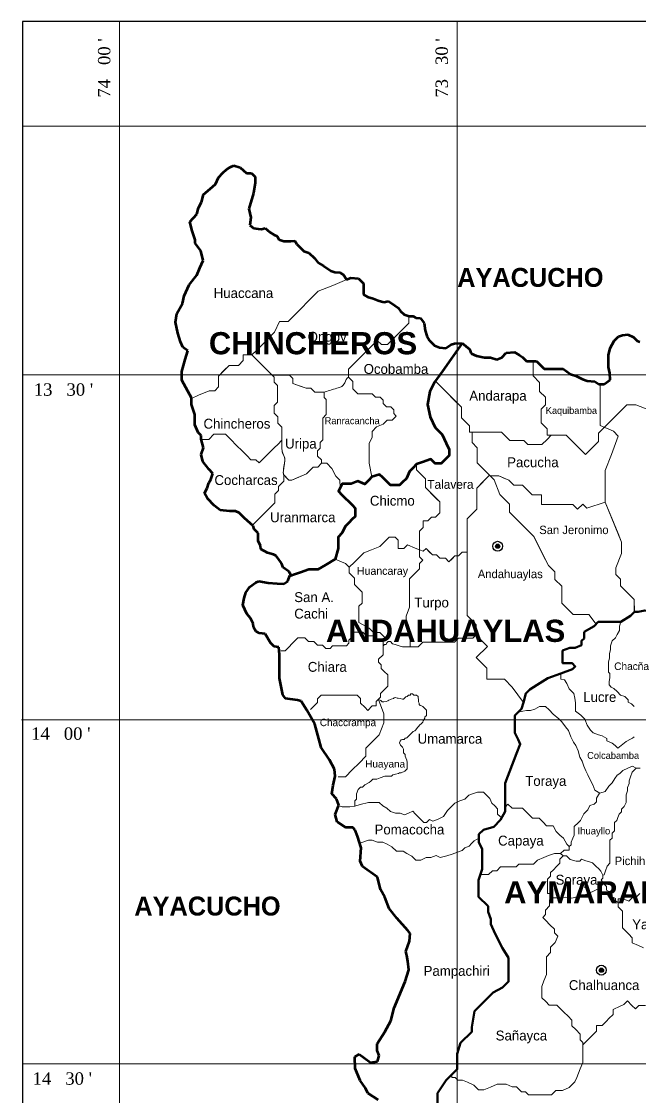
# Model space of a CAD drawing. Header units: metres. Extents: x 758904 to 760277, y 8387332 to 8388258.
# Drawn here: x 760189.42 to 760197.7, y 8387929.39 to 8387943.81 of the extents above; entities that cross this region are included whole.
import ezdxf

# ---------------------------------------------------------------- set-up
doc = ezdxf.new("R2010")
doc.units = ezdxf.units.M
for name, color, linetype, lineweight in [('02', 2, 'Continuous', 20), ('8', 5, 'Continuous', 60), ('A-LOTES06', 10, 'Continuous', 60), ('Cap Prov', 94, 'Continuous', 25), ('Distrito', 212, 'Continuous', 25), ('Ejes de Coordenadas', 38, 'Continuous', 5), ('HIDROLOGIA', 151, 'Continuous', 18), ('Red vías Vecinales', 106, 'Continuous', 40)]:
    doc.layers.add(name, color=color, linetype=linetype, lineweight=lineweight)
doc.layers.add('05', color=5, linetype='Continuous')
doc.styles.add('ARIAL', font='arial.ttf')
doc.styles.add('century', font='GOTHIC.TTF')
pattern_1 = [(0, (760192.7732, 8387939.0688), (0, 0.8295), [0.60325, -0.22622]), (90, (760192.7732, 8387939.0688), (-0.8295, 5e-17), [0.60325, -0.22622])]

msp = doc.modelspace()

# ---------------------------------------------------------------- hatches: boundary and pattern name
for points in [[(760195.83, 8387936.771, 1), (760195.774, 8387936.771, 1)], [(760197.222, 8387931.085, 1), (760197.165, 8387931.085, 1)]]:
    msp.add_hatch(color=256).paths.add_polyline_path(points)
at = {"layer": 'A-LOTES06', "linetype": 'Continuous', "lineweight": 20}
h = msp.add_hatch(dxfattribs=at)
h.set_pattern_fill('ANGLE', color=256, scale=0.11875)
h.set_pattern_definition(pattern_1)
edge = h.paths.add_edge_path()
edge.add_spline(control_points=[(760193.474, 8387938.836), (760193.506, 8387938.845), (760193.68, 8387938.905), (760193.738, 8387938.909), (760193.774, 8387939.026), (760193.8, 8387939.037)], knot_values=[0.07679, 0.07679, 0.07679, 0.07679, 0.23908, 0.412093, 0.495182, 0.495182, 0.495182, 0.495182], degree=3, periodic=0)
edge.add_line((760193.8, 8387939.037), (760193.8, 8387939.069))
edge.add_line((760193.8, 8387939.069), (760192.773, 8387939.069))
edge.add_line((760192.773, 8387939.069), (760192.778, 8387939.064))
edge.add_line((760192.778, 8387939.064), (760193.009, 8387939.064))
edge.add_line((760193.009, 8387939.064), (760193.055, 8387939.019))
edge.add_line((760193.055, 8387939.019), (760193.055, 8387938.951))
edge.add_line((760193.055, 8387938.951), (760193.233, 8387938.889))
edge.add_line((760193.233, 8387938.889), (760193.298, 8387938.889))
edge.add_line((760193.298, 8387938.889), (760193.35, 8387938.836))
edge.add_line((760193.35, 8387938.836), (760193.474, 8387938.836))
h = msp.add_hatch(dxfattribs=at)
h.set_pattern_fill('ANGLE', color=256, scale=0.11875)
h.set_pattern_definition(pattern_1)
edge = h.paths.add_edge_path()
edge.add_spline(control_points=[(760193.474, 8387938.836), (760193.506, 8387938.845), (760193.68, 8387938.905), (760193.738, 8387938.909), (760193.774, 8387939.026), (760193.8, 8387939.037)], knot_values=[0.07679, 0.07679, 0.07679, 0.07679, 0.23908, 0.412093, 0.495182, 0.495182, 0.495182, 0.495182], degree=3, periodic=0)
edge.add_line((760193.8, 8387939.037), (760193.8, 8387939.069))
edge.add_line((760193.8, 8387939.069), (760192.773, 8387939.069))
edge.add_line((760192.773, 8387939.069), (760192.778, 8387939.064))
edge.add_line((760192.778, 8387939.064), (760193.009, 8387939.064))
edge.add_line((760193.009, 8387939.064), (760193.055, 8387939.019))
edge.add_line((760193.055, 8387939.019), (760193.055, 8387938.951))
edge.add_line((760193.055, 8387938.951), (760193.233, 8387938.889))
edge.add_line((760193.233, 8387938.889), (760193.298, 8387938.889))
edge.add_line((760193.298, 8387938.889), (760193.35, 8387938.836))
edge.add_line((760193.35, 8387938.836), (760193.474, 8387938.836))

# ---------------------------------------------------------------- linework, layer by layer
at = {"lineweight": 60}
for p, q in [((760192.056, 8387941.715), (760192.118, 8387941.777)), ((760192.118, 8387941.777), (760192.164, 8387941.822)), ((760192.164, 8387941.822), (760192.215, 8387941.856)), ((760192.215, 8387941.856), (760192.263, 8387941.878)), ((760192.263, 8387941.878), (760192.349, 8387941.851)), ((760192.349, 8387941.851), (760192.392, 8387941.809)), ((760192.392, 8387941.809), (760192.432, 8387941.775)), ((760192.432, 8387941.775), (760192.5, 8387941.775)), ((760192.5, 8387941.775), (760192.55, 8387941.725)), ((760191.948, 8387941.563), (760192.016, 8387941.627)), ((760192.016, 8387941.627), (760192.056, 8387941.715)), ((760192.55, 8387941.643), (760192.526, 8387941.507)), ((760192.55, 8387941.725), (760192.55, 8387941.643)), ((760191.828, 8387941.387), (760191.857, 8387941.489)), ((760191.857, 8387941.489), (760191.948, 8387941.563)), ((760192.526, 8387941.507), (760192.467, 8387941.297)), ((760191.788, 8387941.311), (760191.828, 8387941.387)), ((760191.673, 8387941.119), (760191.769, 8387941.226)), ((760191.769, 8387941.226), (760191.788, 8387941.311)), ((760192.467, 8387941.297), (760192.493, 8387941.181)), ((760191.704, 8387940.999), (760191.673, 8387941.119)), ((760192.493, 8387941.181), (760192.48, 8387941.078)), ((760192.48, 8387941.078), (760192.526, 8387941.034)), ((760191.747, 8387940.88), (760191.704, 8387940.999)), ((760192.526, 8387941.034), (760192.591, 8387941.026)), ((760192.591, 8387941.026), (760192.636, 8387941.023)), ((760192.636, 8387941.023), (760192.684, 8387941.037)), ((760192.684, 8387941.037), (760192.746, 8387940.981)), ((760192.746, 8387940.981), (760192.806, 8387940.947)), ((760192.806, 8387940.947), (760192.846, 8387940.928)), ((760192.846, 8387940.928), (760192.868, 8387940.886)), ((760191.747, 8387940.836), (760191.747, 8387940.88)), ((760191.822, 8387940.731), (760191.747, 8387940.836)), ((760192.868, 8387940.886), (760192.936, 8387940.862)), ((760192.936, 8387940.862), (760193.028, 8387940.862)), ((760193.028, 8387940.862), (760193.084, 8387940.865)), ((760193.084, 8387940.865), (760193.107, 8387940.822)), ((760193.107, 8387940.822), (760193.156, 8387940.773)), ((760193.156, 8387940.773), (760193.202, 8387940.727)), ((760191.851, 8387940.601), (760191.822, 8387940.731)), ((760193.202, 8387940.727), (760193.269, 8387940.704)), ((760193.269, 8387940.704), (760193.345, 8387940.633)), ((760193.345, 8387940.633), (760193.395, 8387940.57)), ((760191.766, 8387940.406), (760191.81, 8387940.503)), ((760191.81, 8387940.503), (760191.851, 8387940.601)), ((760193.395, 8387940.57), (760193.468, 8387940.532)), ((760193.468, 8387940.532), (760193.565, 8387940.464)), ((760191.667, 8387940.278), (760191.766, 8387940.406)), ((760193.565, 8387940.464), (760193.617, 8387940.445)), ((760193.617, 8387940.445), (760193.686, 8387940.442)), ((760193.686, 8387940.442), (760193.734, 8387940.409)), ((760193.734, 8387940.409), (760193.777, 8387940.348)), ((760193.777, 8387940.348), (760193.834, 8387940.372)), ((760193.834, 8387940.372), (760193.937, 8387940.36)), ((760193.937, 8387940.36), (760194.001, 8387940.296)), ((760191.597, 8387940.129), (760191.667, 8387940.278)), ((760194.001, 8387940.296), (760194.001, 8387940.216)), ((760194.001, 8387940.216), (760194.001, 8387940.146)), ((760191.576, 8387940.027), (760191.597, 8387940.129)), ((760194.001, 8387940.146), (760194.058, 8387940.115)), ((760194.058, 8387940.115), (760194.132, 8387940.092)), ((760194.132, 8387940.092), (760194.201, 8387940.065)), ((760194.201, 8387940.065), (760194.275, 8387940.045)), ((760194.275, 8387940.045), (760194.337, 8387940.057)), ((760194.337, 8387940.057), (760194.423, 8387940.001)), ((760191.5, 8387939.891), (760191.576, 8387940.027)), ((760194.423, 8387940.001), (760194.469, 8387939.969)), ((760194.469, 8387939.969), (760194.5, 8387939.925)), ((760194.5, 8387939.925), (760194.55, 8387939.88)), ((760191.481, 8387939.776), (760191.5, 8387939.891)), ((760191.511, 8387939.629), (760191.481, 8387939.776)), ((760194.55, 8387939.88), (760194.617, 8387939.857)), ((760194.617, 8387939.857), (760194.669, 8387939.855)), ((760194.669, 8387939.855), (760194.704, 8387939.832)), ((760194.704, 8387939.832), (760194.768, 8387939.828)), ((760194.768, 8387939.828), (760194.817, 8387939.762)), ((760194.817, 8387939.762), (760194.829, 8387939.665)), ((760191.547, 8387939.513), (760191.511, 8387939.629)), ((760194.829, 8387939.665), (760194.852, 8387939.59)), ((760197.475, 8387939.602), (760197.55, 8387939.611)), ((760197.55, 8387939.611), (760197.623, 8387939.576)), ((760191.578, 8387939.438), (760191.547, 8387939.513)), ((760194.852, 8387939.59), (760194.889, 8387939.53)), ((760194.889, 8387939.53), (760194.957, 8387939.462)), ((760194.957, 8387939.462), (760195.021, 8387939.435)), ((760195.109, 8387939.427), (760195.177, 8387939.474)), ((760195.177, 8387939.474), (760195.222, 8387939.491)), ((760195.222, 8387939.491), (760195.328, 8387939.496)), ((760195.328, 8387939.496), (760195.424, 8387939.413)), ((760197.312, 8387939.429), (760197.366, 8387939.525)), ((760197.366, 8387939.525), (760197.425, 8387939.585)), ((760197.425, 8387939.585), (760197.475, 8387939.602)), ((760197.623, 8387939.576), (760197.673, 8387939.525)), ((760197.673, 8387939.525), (760197.711, 8387939.51)), ((760191.645, 8387939.39), (760191.578, 8387939.438)), ((760191.613, 8387939.277), (760191.645, 8387939.39)), ((760195.021, 8387939.435), (760195.109, 8387939.427)), ((760195.424, 8387939.413), (760195.446, 8387939.357)), ((760195.446, 8387939.357), (760195.517, 8387939.326)), ((760195.517, 8387939.326), (760195.627, 8387939.302)), ((760195.858, 8387939.302), (760195.918, 8387939.362)), ((760195.918, 8387939.362), (760196.029, 8387939.372)), ((760196.029, 8387939.372), (760196.097, 8387939.331)), ((760196.097, 8387939.331), (760196.134, 8387939.307)), ((760197.291, 8387939.335), (760197.312, 8387939.429)), ((760197.291, 8387939.252), (760197.291, 8387939.335)), ((760191.568, 8387939.116), (760191.613, 8387939.277)), ((760195.627, 8387939.302), (760195.705, 8387939.302)), ((760195.705, 8387939.302), (760195.792, 8387939.277)), ((760195.792, 8387939.277), (760195.858, 8387939.302)), ((760196.134, 8387939.307), (760196.188, 8387939.253)), ((760196.188, 8387939.253), (760196.262, 8387939.253)), ((760196.262, 8387939.253), (760196.324, 8387939.253)), ((760196.324, 8387939.253), (760196.372, 8387939.205)), ((760196.372, 8387939.205), (760196.428, 8387939.149)), ((760197.291, 8387939.17), (760197.291, 8387939.252)), ((760191.568, 8387938.997), (760191.568, 8387939.116)), ((760196.428, 8387939.149), (760196.555, 8387939.149)), ((760196.555, 8387939.149), (760196.683, 8387939.149)), ((760196.683, 8387939.149), (760196.778, 8387939.077)), ((760196.778, 8387939.077), (760196.853, 8387939.054)), ((760196.853, 8387939.054), (760196.939, 8387939.013)), ((760197.309, 8387939.092), (760197.291, 8387939.17)), ((760197.313, 8387939.004), (760197.309, 8387939.092)), ((760191.646, 8387938.852), (760191.568, 8387938.997)), ((760196.939, 8387939.013), (760197.005, 8387938.99)), ((760197.005, 8387938.99), (760197.104, 8387938.978)), ((760197.104, 8387938.978), (760197.161, 8387938.946)), ((760197.161, 8387938.946), (760197.232, 8387938.946)), ((760197.232, 8387938.946), (760197.313, 8387939.004)), ((760191.696, 8387938.761), (760191.646, 8387938.852)), ((760191.696, 8387938.671), (760191.696, 8387938.761)), ((760191.741, 8387938.535), (760191.696, 8387938.671)), ((760191.741, 8387938.399), (760191.741, 8387938.535)), ((760191.784, 8387938.296), (760191.741, 8387938.399)), ((760191.824, 8387938.256), (760191.784, 8387938.296)), ((760191.824, 8387938.206), (760191.824, 8387938.256)), ((760191.856, 8387938.091), (760191.824, 8387938.206)), ((760191.824, 8387938), (760191.856, 8387938.091)), ((760191.849, 8387937.905), (760191.824, 8387938)), ((760191.927, 8387937.802), (760191.849, 8387937.905)), ((760191.984, 8387937.745), (760191.927, 8387937.802)), ((760191.954, 8387937.667), (760191.984, 8387937.745)), ((760191.907, 8387937.548), (760191.93, 8387937.623)), ((760191.93, 8387937.623), (760191.954, 8387937.667)), ((760191.87, 8387937.481), (760191.907, 8387937.548)), ((760191.911, 8387937.409), (760191.87, 8387937.481)), ((760192.002, 8387937.316), (760191.911, 8387937.409)), ((760192.08, 8387937.253), (760192.002, 8387937.316)), ((760192.204, 8387937.239), (760192.08, 8387937.253)), ((760192.286, 8387937.241), (760192.204, 8387937.239)), ((760192.337, 8387937.218), (760192.286, 8387937.241)), ((760192.408, 8387937.146), (760192.337, 8387937.218)), ((760192.525, 8387937.042), (760192.408, 8387937.146)), ((760192.535, 8387937), (760192.525, 8387937.042)), ((760192.589, 8387936.946), (760192.535, 8387937)), ((760192.589, 8387936.843), (760192.589, 8387936.946)), ((760192.621, 8387936.776), (760192.589, 8387936.843)), ((760192.628, 8387936.729), (760192.621, 8387936.776)), ((760192.714, 8387936.68), (760192.628, 8387936.729)), ((760192.794, 8387936.66), (760192.714, 8387936.68)), ((760192.833, 8387936.641), (760192.794, 8387936.66)), ((760192.902, 8387936.542), (760192.833, 8387936.641)), ((760192.926, 8387936.487), (760192.902, 8387936.542)), ((760192.902, 8387936.542), (760192.902, 8387936.542)), ((760193.003, 8387936.43), (760192.926, 8387936.487)), ((760192.561, 8387936.285), (760192.601, 8387936.304)), ((760192.601, 8387936.304), (760192.725, 8387936.279)), ((760192.935, 8387936.267), (760192.989, 8387936.303)), ((760192.989, 8387936.303), (760193.016, 8387936.379)), ((760193.03, 8387936.389), (760193.003, 8387936.43)), ((760193.016, 8387936.379), (760193.03, 8387936.389)), ((760192.403, 8387936.072), (760192.423, 8387936.15)), ((760192.423, 8387936.15), (760192.477, 8387936.224)), ((760192.477, 8387936.224), (760192.561, 8387936.285)), ((760192.725, 8387936.279), (760192.844, 8387936.27)), ((760192.844, 8387936.27), (760192.935, 8387936.267)), ((760192.383, 8387935.981), (760192.403, 8387936.072)), ((760192.438, 8387935.863), (760192.383, 8387935.981)), ((760192.488, 8387935.804), (760192.438, 8387935.863)), ((760192.521, 8387935.733), (760192.488, 8387935.804)), ((760192.526, 8387935.686), (760192.521, 8387935.733)), ((760192.557, 8387935.632), (760192.526, 8387935.686)), ((760192.602, 8387935.604), (760192.557, 8387935.632)), ((760192.682, 8387935.597), (760192.602, 8387935.604)), ((760192.756, 8387935.473), (760192.682, 8387935.597)), ((760192.805, 8387935.428), (760192.756, 8387935.473)), ((760192.868, 8387935.416), (760192.805, 8387935.428)), ((760192.878, 8387935.319), (760192.868, 8387935.416)), ((760192.878, 8387935.166), (760192.878, 8387935.319)), ((760192.878, 8387935.001), (760192.878, 8387935.166)), ((760192.922, 8387934.777), (760192.878, 8387935.001)), ((760192.956, 8387934.73), (760192.922, 8387934.777)), ((760193.116, 8387934.708), (760192.956, 8387934.73)), ((760193.168, 8387934.693), (760193.116, 8387934.708)), ((760193.242, 8387934.571), (760193.168, 8387934.693)), ((760193.352, 8387934.383), (760193.242, 8387934.571)), ((760193.403, 8387934.189), (760193.352, 8387934.383)), ((760193.434, 8387934.073), (760193.403, 8387934.189)), ((760193.548, 8387933.908), (760193.434, 8387934.073)), ((760193.616, 8387933.783), (760193.548, 8387933.908)), ((760193.621, 8387933.688), (760193.616, 8387933.783)), ((760193.577, 8387933.448), (760193.594, 8387933.568)), ((760193.594, 8387933.568), (760193.621, 8387933.688)), ((760193.64, 8387933.381), (760193.577, 8387933.448)), ((760193.625, 8387933.175), (760193.67, 8387933.299)), ((760193.67, 8387933.299), (760193.64, 8387933.381)), ((760193.648, 8387933.074), (760193.625, 8387933.175)), ((760193.765, 8387933), (760193.648, 8387933.074)), ((760193.859, 8387933), (760193.765, 8387933)), ((760193.893, 8387932.961), (760193.859, 8387933)), ((760193.922, 8387932.882), (760193.893, 8387932.961)), ((760193.972, 8387932.726), (760193.922, 8387932.882)), ((760193.958, 8387932.547), (760193.972, 8387932.726)), ((760193.99, 8387932.474), (760193.958, 8387932.547)), ((760194.19, 8387932.334), (760193.99, 8387932.474)), ((760194.231, 8387932.167), (760194.19, 8387932.334)), ((760194.29, 8387932.064), (760194.231, 8387932.167)), ((760194.346, 8387931.913), (760194.29, 8387932.064)), ((760194.449, 8387931.783), (760194.346, 8387931.913)), ((760194.597, 8387931.618), (760194.449, 8387931.783)), ((760194.631, 8387931.577), (760194.597, 8387931.618)), ((760194.618, 8387931.476), (760194.631, 8387931.577)), ((760194.571, 8387931.336), (760194.618, 8387931.476)), ((760194.584, 8387931.282), (760194.571, 8387931.336)), ((760194.597, 8387931.208), (760194.584, 8387931.282)), ((760194.612, 8387931.089), (760194.597, 8387931.208)), ((760194.56, 8387930.933), (760194.612, 8387931.089)), ((760194.413, 8387930.579), (760194.56, 8387930.933)), ((760194.37, 8387930.406), (760194.413, 8387930.579)), ((760194.287, 8387930.258), (760194.37, 8387930.406)), ((760194.185, 8387930.099), (760194.287, 8387930.258)), ((760194.185, 8387930.01), (760194.185, 8387930.099)), ((760193.886, 8387929.922), (760193.946, 8387929.959)), ((760193.946, 8387929.959), (760194.011, 8387929.911)), ((760194.211, 8387929.941), (760194.185, 8387930.01)), ((760193.889, 8387929.768), (760193.886, 8387929.922)), ((760194.011, 8387929.911), (760194.098, 8387929.849)), ((760194.098, 8387929.849), (760194.191, 8387929.862)), ((760194.191, 8387929.862), (760194.211, 8387929.941)), ((760193.959, 8387929.604), (760193.889, 8387929.768)), ((760194.028, 8387929.503), (760193.959, 8387929.604)), ((760194.062, 8387929.434), (760194.028, 8387929.503)), ((760194.198, 8387929.348), (760194.062, 8387929.434))]:
    msp.add_line(p, q, dxfattribs=at)
for points in [[(760195.328, 8387939.496), (760195.063, 8387939.118), (760194.955, 8387938.972), (760194.893, 8387938.844), (760194.86, 8387938.672), (760194.898, 8387938.504), (760194.965, 8387938.362)], [(760194.965, 8387938.362), (760195.057, 8387938.27), (760195.111, 8387938.153), (760195.15, 8387938.067), (760195.15, 8387937.986), (760195.112, 8387937.947), (760195.075, 8387937.91), (760195.044, 8387937.879), (760194.965, 8387937.879), (760194.905, 8387937.938), (760194.794, 8387937.899), (760194.715, 8387937.87), (760194.663, 8387937.818), (760194.618, 8387937.773), (760194.579, 8387937.681), (760194.522, 8387937.624), (760194.486, 8387937.588), (760194.365, 8387937.588), (760194.314, 8387937.639), (760194.262, 8387937.691), (760194.219, 8387937.734), (760194.116, 8387937.7), (760194.074, 8387937.658), (760194.02, 8387937.604), (760193.927, 8387937.641), (760193.837, 8387937.607), (760193.715, 8387937.607), (760193.666, 8387937.507), (760193.711, 8387937.462), (760193.849, 8387937.324), (760193.89, 8387937.283), (760193.89, 8387937.171), (760193.846, 8387937.127), (760193.81, 8387937.091), (760193.756, 8387937.037), (760193.718, 8387936.95), (760193.662, 8387936.894), (760193.662, 8387936.739), (760193.625, 8387936.599), (760193.498, 8387936.522), (760193.392, 8387936.458), (760193.271, 8387936.458), (760193.159, 8387936.419), (760193.089, 8387936.395), (760193.013, 8387936.369)]]:
    msp.add_lwpolyline(points, dxfattribs=at)
for centre, radius in [((760195.802, 8387936.771), 0.0658), ((760195.802, 8387936.771), 0.0282), ((760197.194, 8387931.085), 0.0658), ((760197.194, 8387931.085), 0.0282)]:
    msp.add_circle(centre, radius)
at = {"layer": '02', "linetype": 'Continuous', "lineweight": 5}
for p, q in [((760194.068, 8387932.83), (760193.952, 8387932.788)), ((760194.119, 8387932.83), (760194.068, 8387932.83)), ((760194.189, 8387932.803), (760194.119, 8387932.83)), ((760195.55, 8387932.854), (760195.488, 8387932.818)), ((760194.263, 8387932.803), (760194.189, 8387932.803)), ((760194.319, 8387932.774), (760194.263, 8387932.803)), ((760194.384, 8387932.739), (760194.319, 8387932.774)), ((760194.445, 8387932.679), (760194.384, 8387932.739)), ((760195.325, 8387932.691), (760195.264, 8387932.667)), ((760195.362, 8387932.727), (760195.325, 8387932.691)), ((760195.418, 8387932.748), (760195.362, 8387932.727)), ((760195.451, 8387932.782), (760195.418, 8387932.748)), ((760195.488, 8387932.818), (760195.451, 8387932.782)), ((760194.533, 8387932.679), (760194.445, 8387932.679)), ((760194.586, 8387932.65), (760194.533, 8387932.679)), ((760194.652, 8387932.614), (760194.586, 8387932.65)), ((760194.707, 8387932.559), (760194.652, 8387932.614)), ((760194.772, 8387932.559), (760194.707, 8387932.559)), ((760194.842, 8387932.597), (760194.772, 8387932.559)), ((760194.905, 8387932.597), (760194.842, 8387932.597)), ((760194.977, 8387932.623), (760194.905, 8387932.597)), ((760195.032, 8387932.595), (760194.977, 8387932.623)), ((760195.122, 8387932.62), (760195.032, 8387932.595)), ((760195.192, 8387932.639), (760195.122, 8387932.62)), ((760195.264, 8387932.667), (760195.192, 8387932.639))]:
    msp.add_line(p, q, dxfattribs=at)
for points in [[(760196.278, 8387939.249), (760196.278, 8387939.147), (760196.278, 8387939.054), (760196.365, 8387938.967), (760196.365, 8387938.847), (760196.442, 8387938.77), (760196.442, 8387938.667), (760196.384, 8387938.609), (760196.384, 8387938.5), (760196.384, 8387938.427), (760196.465, 8387938.346), (760196.465, 8387938.26), (760196.579, 8387938.26), (760196.719, 8387938.26), (760196.813, 8387938.167), (760196.916, 8387938.063), (760196.98, 8387938), (760197.07, 8387938.09), (760197.153, 8387938.174), (760197.153, 8387938.287), (760197.217, 8387938.35), (760197.307, 8387938.44), (760197.373, 8387938.507), (760197.467, 8387938.601), (760197.534, 8387938.667), (760197.654, 8387938.667), (760197.828, 8387938.6)], [(760194.715, 8387937.87), (760194.715, 8387937.794), (760194.833, 8387937.675), (760194.833, 8387937.556), (760195.025, 8387937.364), (760195.025, 8387937.218), (760194.967, 8387937.16), (760194.917, 8387937.16), (760194.865, 8387937.109), (760194.802, 8387937.109), (760194.802, 8387937.022), (760194.754, 8387936.974), (760194.753, 8387936.723), (760194.805, 8387936.703), (760194.842, 8387936.739), (760194.927, 8387936.655), (760194.982, 8387936.655), (760195.027, 8387936.61), (760195.101, 8387936.61), (760195.149, 8387936.562), (760195.228, 8387936.642), (760195.278, 8387936.642), (760195.326, 8387936.69), (760195.393, 8387936.69), (760195.393, 8387937.14), (760195.521, 8387937.268), (760195.521, 8387937.55), (760195.693, 8387937.722), (760195.529, 8387937.887), (760195.529, 8387938.092), (760195.461, 8387938.16), (760195.461, 8387938.301), (760195.424, 8387938.301), (760195.424, 8387938.387), (760195.317, 8387938.494), (760195.317, 8387938.634), (760194.967, 8387938.984), (760194.955, 8387938.972), (760194.893, 8387938.844), (760194.86, 8387938.672), (760194.898, 8387938.504), (760194.967, 8387938.36), (760195.057, 8387938.27), (760195.15, 8387938.067), (760195.15, 8387937.986), (760195.044, 8387937.879), (760194.965, 8387937.879), (760194.905, 8387937.938), (760194.715, 8387937.87), (760194.715, 8387937.87), (760194.715, 8387937.87), (760194.715, 8387937.87), (760194.715, 8387937.87), (760194.715, 8387937.87)], [(760196.522, 8387938.26), (760196.465, 8387938.203), (760196.397, 8387938.135), (760196.325, 8387938.135), (760196.205, 8387938.135), (760196.153, 8387938.188), (760195.965, 8387938.188), (760195.852, 8387938.301), (760195.684, 8387938.301), (760195.497, 8387938.301), (760195.424, 8387938.301), (760195.424, 8387938.387), (760195.317, 8387938.494), (760195.317, 8387938.634), (760195.224, 8387938.727), (760195.114, 8387938.837), (760195.04, 8387938.911), (760194.967, 8387938.984)], [(760197.176, 8387938.943), (760197.176, 8387938.867), (760197.176, 8387938.767), (760197.176, 8387938.654), (760197.176, 8387938.54), (760197.176, 8387938.467), (760197.176, 8387938.39), (760197.354, 8387938.314), (760197.42, 8387938.247), (760197.327, 8387938), (760197.246, 8387937.788), (760197.246, 8387937.54), (760197.246, 8387937.36), (760197.333, 8387937.146), (760197.417, 8387936.942), (760197.465, 8387936.825), (760197.465, 8387936.673), (760197.387, 8387936.479), (760197.387, 8387936.393), (760197.45, 8387936.329), (760197.45, 8387936.239), (760197.555, 8387936.134), (760197.635, 8387936.054), (760197.635, 8387935.89), (760197.644, 8387935.877)], [(760195.461, 8387938.301), (760195.461, 8387938.16), (760195.529, 8387938.092), (760195.529, 8387937.967), (760195.529, 8387937.887), (760195.63, 8387937.786), (760195.757, 8387937.659), (760195.831, 8387937.466), (760195.961, 8387937.336), (760195.961, 8387937.226), (760196.12, 8387937.068), (760196.287, 8387936.901), (760196.405, 8387936.666), (760196.482, 8387936.514), (760196.571, 8387936.425), (760196.571, 8387936.326), (760196.662, 8387936.235), (760196.662, 8387936.006), (760196.737, 8387935.93), (760196.814, 8387935.854), (760196.953, 8387935.854), (760197.026, 8387935.854), (760197.123, 8387935.727)], [(760194.715, 8387937.87), (760194.715, 8387937.794), (760194.758, 8387937.75), (760194.795, 8387937.714), (760194.833, 8387937.675), (760194.833, 8387937.613), (760194.833, 8387937.556), (760194.877, 8387937.512), (760194.925, 8387937.464), (760194.984, 8387937.404), (760195.025, 8387937.364), (760195.025, 8387937.283), (760195.025, 8387937.218), (760194.967, 8387937.16), (760194.917, 8387937.16), (760194.865, 8387937.109), (760194.802, 8387937.109), (760194.802, 8387937.022), (760194.754, 8387936.974), (760194.754, 8387936.907), (760194.754, 8387936.827), (760194.754, 8387936.723), (760194.754, 8387936.627), (760194.799, 8387936.582), (760194.756, 8387936.539), (760194.756, 8387936.466), (760194.702, 8387936.412), (760194.621, 8387936.332), (760194.621, 8387936.259), (760194.621, 8387936.159), (760194.621, 8387936.086), (760194.621, 8387935.954), (760194.575, 8387935.831), (760194.575, 8387935.693), (760194.629, 8387935.574), (760194.629, 8387935.486), (760194.629, 8387935.421), (760194.737, 8387935.421), (760194.8, 8387935.484), (760194.936, 8387935.484), (760195.059, 8387935.484), (760195.224, 8387935.484), (760195.279, 8387935.539), (760195.382, 8387935.539), (760195.47, 8387935.539), (760195.511, 8387935.58)], [(760195.693, 8387937.722), (760195.609, 8387937.638), (760195.521, 8387937.55), (760195.521, 8387937.385), (760195.521, 8387937.268), (760195.393, 8387937.14), (760195.393, 8387936.984), (760195.393, 8387936.779), (760195.393, 8387936.554), (760195.393, 8387936.309), (760195.393, 8387936.163), (760195.393, 8387935.996), (760195.393, 8387935.84), (760195.515, 8387935.718), (760195.515, 8387935.576), (760195.664, 8387935.427), (760195.515, 8387935.277), (760195.657, 8387935.136), (760195.657, 8387934.989), (760195.892, 8387934.989), (760195.999, 8387934.881), (760196.147, 8387934.673)], [(760197.246, 8387937.36), (760197.246, 8387937.36), (760197, 8387937.28), (760196.943, 8387937.336), (760196.873, 8387937.266), (760196.809, 8387937.33), (760196.706, 8387937.33), (760196.606, 8387937.33), (760196.506, 8387937.33), (760196.392, 8387937.33), (760196.392, 8387937.33), (760196.392, 8387937.46), (760196.265, 8387937.46), (760196.198, 8387937.527), (760196.135, 8387937.59), (760196.018, 8387937.59), (760195.953, 8387937.655), (760195.953, 8387937.655), (760195.878, 8387937.686), (760195.816, 8387937.713), (760195.757, 8387937.713), (760195.703, 8387937.713)], [(760195.703, 8387937.713), (760195.757, 8387937.659), (760195.831, 8387937.466), (760195.961, 8387937.336), (760195.961, 8387937.226), (760196.287, 8387936.901), (760196.482, 8387936.514), (760196.571, 8387936.425), (760196.571, 8387936.326), (760196.662, 8387936.235), (760196.662, 8387936.006), (760196.814, 8387935.854), (760197.026, 8387935.854), (760197.123, 8387935.727), (760197.151, 8387935.755), (760197.456, 8387935.755), (760197.586, 8387935.839), (760197.637, 8387935.89), (760197.635, 8387936.054), (760197.45, 8387936.239), (760197.45, 8387936.329), (760197.387, 8387936.393), (760197.387, 8387936.479), (760197.465, 8387936.673), (760197.465, 8387936.825), (760197.246, 8387937.36), (760197, 8387937.28), (760196.943, 8387937.336), (760196.873, 8387937.266), (760196.809, 8387937.33), (760196.392, 8387937.33), (760196.392, 8387937.46), (760196.265, 8387937.46), (760196.135, 8387937.59), (760196.018, 8387937.59), (760195.953, 8387937.655), (760195.816, 8387937.713), (760195.703, 8387937.713)], [(760193.812, 8387936.488), (760193.881, 8387936.557), (760193.931, 8387936.607), (760194.006, 8387936.681), (760194.111, 8387936.722), (760194.222, 8387936.766), (760194.289, 8387936.832), (760194.348, 8387936.892), (760194.429, 8387936.892), (760194.47, 8387936.851), (760194.47, 8387936.784), (760194.47, 8387936.741), (760194.545, 8387936.741), (760194.545, 8387936.741), (760194.592, 8387936.789), (760194.698, 8387936.745), (760194.754, 8387936.723), (760194.805, 8387936.703), (760194.842, 8387936.739), (760194.884, 8387936.697), (760194.927, 8387936.655), (760194.927, 8387936.655), (760194.982, 8387936.655), (760195.027, 8387936.61), (760195.101, 8387936.61), (760195.149, 8387936.562), (760195.19, 8387936.603), (760195.228, 8387936.642), (760195.278, 8387936.642), (760195.326, 8387936.69), (760195.393, 8387936.69)], [(760193.292, 8387934.581), (760193.386, 8387934.674), (760193.386, 8387934.722), (760193.437, 8387934.773), (760193.577, 8387934.773), (760193.738, 8387934.773), (760193.838, 8387934.773), (760193.919, 8387934.773), (760193.962, 8387934.73), (760193.962, 8387934.668), (760194.019, 8387934.611), (760194.061, 8387934.569), (760194.12, 8387934.628), (760194.172, 8387934.628), (760194.172, 8387934.687), (760194.232, 8387934.747), (760194.232, 8387934.795), (760194.29, 8387934.853), (760194.33, 8387934.893), (760194.33, 8387934.971), (760194.33, 8387935.044), (760194.282, 8387935.092), (760194.242, 8387935.133), (760194.242, 8387935.178), (760194.205, 8387935.215), (760194.205, 8387935.255), (760194.265, 8387935.315), (760194.265, 8387935.439), (760194.265, 8387935.504), (760194.299, 8387935.538), (760194.264, 8387935.573), (760194.224, 8387935.614), (760194.138, 8387935.614), (760194.079, 8387935.672), (760193.942, 8387935.746), (760193.942, 8387935.823), (760193.942, 8387935.965), (760193.986, 8387936.009), (760193.986, 8387936.088), (760193.986, 8387936.153), (760193.933, 8387936.206), (760193.882, 8387936.256), (760193.882, 8387936.342), (760193.812, 8387936.412), (760193.812, 8387936.488), (760193.762, 8387936.539), (760193.625, 8387936.599)], [(760192.893, 8387935.369), (760192.951, 8387935.369), (760193, 8387935.418), (760193.046, 8387935.464), (760193.088, 8387935.506), (760193.124, 8387935.543), (760193.216, 8387935.543), (760193.267, 8387935.491), (760193.335, 8387935.491), (760193.384, 8387935.443), (760193.454, 8387935.443), (760193.496, 8387935.401), (760193.554, 8387935.401), (760193.589, 8387935.436), (760193.719, 8387935.436), (760193.773, 8387935.436), (760193.805, 8387935.469), (760193.805, 8387935.509), (760193.847, 8387935.55), (760193.847, 8387935.62), (760193.899, 8387935.62), (760193.992, 8387935.62), (760194.041, 8387935.57), (760194.138, 8387935.57), (760194.138, 8387935.614)], [(760194.629, 8387935.421), (760194.548, 8387935.421), (760194.527, 8387935.421), (760194.483, 8387935.435), (760194.455, 8387935.444), (760194.426, 8387935.453), (760194.392, 8387935.463), (760194.363, 8387935.493), (760194.336, 8387935.493), (760194.317, 8387935.474), (760194.309, 8387935.453), (760194.284, 8387935.453), (760194.276, 8387935.445), (760194.265, 8387935.434)], [(760194.202, 8387934.717), (760194.202, 8387934.717), (760194.277, 8387934.523), (760194.277, 8387934.403), (760194.211, 8387934.241), (760194.109, 8387934.139), (760194.035, 8387934.064), (760194.035, 8387933.954), (760193.943, 8387933.862), (760193.853, 8387933.773), (760193.761, 8387933.68), (760193.661, 8387933.68)], [(760194.202, 8387934.717), (760194.235, 8387934.701), (760194.255, 8387934.682), (760194.276, 8387934.682), (760194.306, 8387934.689), (760194.331, 8387934.696), (760194.343, 8387934.707), (760194.367, 8387934.715), (760194.373, 8387934.721), (760194.406, 8387934.728), (760194.415, 8387934.736), (760194.43, 8387934.743), (760194.455, 8387934.733), (760194.47, 8387934.733), (760194.496, 8387934.727), (760194.524, 8387934.72), (760194.541, 8387934.72), (760194.554, 8387934.733), (760194.564, 8387934.743), (760194.572, 8387934.751), (760194.59, 8387934.757), (760194.598, 8387934.766), (760194.606, 8387934.773), (760194.633, 8387934.773), (760194.633, 8387934.792), (760194.641, 8387934.792), (760194.66, 8387934.792), (760194.678, 8387934.775), (760194.7, 8387934.775), (760194.714, 8387934.775), (760194.734, 8387934.754), (760194.734, 8387934.736), (760194.74, 8387934.714), (760194.74, 8387934.683), (760194.748, 8387934.665), (760194.748, 8387934.647), (760194.761, 8387934.635), (760194.782, 8387934.628), (760194.8, 8387934.62), (760194.815, 8387934.605), (760194.829, 8387934.591), (760194.847, 8387934.573), (760194.847, 8387934.558), (760194.847, 8387934.54), (760194.847, 8387934.519), (760194.847, 8387934.502), (760194.837, 8387934.492), (760194.826, 8387934.482), (760194.826, 8387934.466), (760194.826, 8387934.466), (760194.804, 8387934.43), (760194.798, 8387934.411), (760194.79, 8387934.404), (760194.786, 8387934.399), (760194.779, 8387934.392), (760194.755, 8387934.369), (760194.746, 8387934.359), (760194.736, 8387934.349), (760194.728, 8387934.341), (760194.706, 8387934.31), (760194.691, 8387934.295), (760194.669, 8387934.287), (760194.656, 8387934.274), (760194.647, 8387934.265), (760194.63, 8387934.247), (760194.618, 8387934.235), (760194.602, 8387934.22), (760194.586, 8387934.203), (760194.577, 8387934.195), (760194.564, 8387934.195), (760194.549, 8387934.18), (760194.526, 8387934.18), (760194.509, 8387934.173), (760194.494, 8387934.158), (760194.485, 8387934.134), (760194.5, 8387934.103), (760194.527, 8387934.077), (760194.538, 8387934.047), (760194.538, 8387934.024), (760194.538, 8387934.001), (760194.562, 8387933.977), (760194.562, 8387933.956), (760194.571, 8387933.931), (760194.582, 8387933.901), (760194.588, 8387933.871), (760194.588, 8387933.85), (760194.588, 8387933.806), (760194.588, 8387933.785), (760194.572, 8387933.769), (760194.558, 8387933.756), (760194.51, 8387933.733), (760194.485, 8387933.733), (760194.473, 8387933.721), (760194.432, 8387933.715), (760194.398, 8387933.706), (760194.38, 8387933.688), (760194.351, 8387933.688), (760194.289, 8387933.688), (760194.226, 8387933.664), (760194.182, 8387933.647), (760194.126, 8387933.647), (760194.101, 8387933.622), (760194.078, 8387933.6), (760194.078, 8387933.6), (760194.019, 8387933.57), (760193.988, 8387933.539), (760193.961, 8387933.539), (760193.932, 8387933.51), (760193.909, 8387933.452), (760193.909, 8387933.416), (760193.909, 8387933.379), (760193.886, 8387933.356), (760193.886, 8387933.306), (760193.886, 8387933.286)], [(760193.677, 8387933.289), (760193.715, 8387933.276), (760193.76, 8387933.276), (760193.821, 8387933.276), (760193.886, 8387933.286), (760193.96, 8387933.306), (760194.07, 8387933.334), (760194.145, 8387933.334), (760194.215, 8387933.334), (760194.262, 8387933.288), (760194.317, 8387933.259), (760194.365, 8387933.211), (760194.43, 8387933.189), (760194.493, 8387933.189), (760194.553, 8387933.168), (760194.606, 8387933.191), (760194.663, 8387933.216), (760194.695, 8387933.183), (760194.744, 8387933.134), (760194.766, 8387933.112), (760194.766, 8387933.112), (760194.766, 8387933.112), (760194.811, 8387933.067), (760194.849, 8387933.067), (760194.886, 8387933.105), (760194.935, 8387933.084), (760194.994, 8387933.105), (760195.076, 8387933.146), (760195.129, 8387933.226), (760195.17, 8387933.267), (760195.227, 8387933.324), (760195.297, 8387933.355), (760195.362, 8387933.38), (760195.416, 8387933.434), (760195.477, 8387933.453), (760195.533, 8387933.471), (760195.577, 8387933.471), (760195.612, 8387933.471), (760195.662, 8387933.421), (760195.697, 8387933.386), (760195.726, 8387933.327), (760195.764, 8387933.289), (760195.802, 8387933.251), (760195.802, 8387933.179), (760195.837, 8387933.144), (760195.86, 8387933.132)]]:
    msp.add_lwpolyline(points, dxfattribs=at)
at = {"layer": '02'}
for points in [[(760197.894, 8387935.895), (760197.777, 8387935.907), (760197.687, 8387935.89), (760197.637, 8387935.89), (760197.586, 8387935.839), (760197.456, 8387935.755), (760197.313, 8387935.755), (760197.229, 8387935.755), (760197.151, 8387935.755), (760197.096, 8387935.699), (760196.962, 8387935.622)], [(760196.962, 8387935.622), (760196.962, 8387935.535), (760196.929, 8387935.502), (760196.929, 8387935.445), (760196.841, 8387935.408), (760196.769, 8387935.408), (760196.673, 8387935.37), (760196.673, 8387935.203), (760196.8, 8387935.203), (760196.844, 8387935.159), (760196.808, 8387935.124), (760196.651, 8387935.066), (760196.477, 8387935.003), (760196.334, 8387934.912), (760196.234, 8387934.849), (760196.182, 8387934.796), (760196.147, 8387934.673), (760196.124, 8387934.59), (760196.032, 8387934.499), (760196.032, 8387934.368), (760196.032, 8387934.269), (760196.076, 8387934.179), (760196.105, 8387934.117), (760196.057, 8387933.993), (760195.902, 8387933.592), (760195.902, 8387933.273), (760195.902, 8387933.211), (760195.842, 8387933.1), (760195.752, 8387933.009), (760195.612, 8387932.969), (760195.55, 8387932.907), (760195.55, 8387932.802), (760195.594, 8387932.708), (760195.594, 8387932.587), (760195.594, 8387932.438), (760195.547, 8387932.294), (760195.547, 8387932.182), (760195.547, 8387932.067), (760195.673, 8387931.942), (760195.673, 8387931.866), (760195.712, 8387931.769), (760195.712, 8387931.704), (760195.767, 8387931.571), (760195.867, 8387931.378), (760195.948, 8387931.249), (760195.948, 8387931.165), (760195.948, 8387931.078), (760195.948, 8387930.932), (760195.869, 8387930.853), (760195.743, 8387930.786), (760195.584, 8387930.627), (760195.493, 8387930.536), (760195.454, 8387930.323), (760195.454, 8387930.258), (760195.305, 8387930.109), (760195.261, 8387929.965), (760195.261, 8387929.834), (760195.261, 8387929.757), (760195.113, 8387929.609), (760194.997, 8387929.437), (760194.997, 8387929.263)]]:
    msp.add_lwpolyline(points, dxfattribs=at)
at = {"layer": 'Cap Prov', "lineweight": 50}
for points in [[(760197.894, 8387935.895), (760197.777, 8387935.907), (760197.687, 8387935.89), (760197.637, 8387935.89), (760197.586, 8387935.839), (760197.456, 8387935.755), (760197.313, 8387935.755), (760197.229, 8387935.755), (760197.151, 8387935.755), (760197.096, 8387935.699), (760196.962, 8387935.622)], [(760196.962, 8387935.622), (760196.962, 8387935.535), (760196.929, 8387935.502), (760196.929, 8387935.445), (760196.841, 8387935.408), (760196.769, 8387935.408), (760196.673, 8387935.37), (760196.673, 8387935.203), (760196.8, 8387935.203), (760196.844, 8387935.159), (760196.808, 8387935.124), (760196.651, 8387935.066), (760196.477, 8387935.003), (760196.334, 8387934.912), (760196.234, 8387934.849), (760196.182, 8387934.796), (760196.147, 8387934.673), (760196.124, 8387934.59), (760196.032, 8387934.499), (760196.032, 8387934.368), (760196.032, 8387934.269), (760196.076, 8387934.179), (760196.105, 8387934.117), (760196.057, 8387933.993), (760195.902, 8387933.592), (760195.902, 8387933.273), (760195.902, 8387933.211), (760195.842, 8387933.1), (760195.752, 8387933.009), (760195.612, 8387932.969), (760195.55, 8387932.907), (760195.55, 8387932.802), (760195.594, 8387932.708), (760195.594, 8387932.587), (760195.594, 8387932.438), (760195.547, 8387932.294), (760195.547, 8387932.182), (760195.547, 8387932.067), (760195.673, 8387931.942), (760195.673, 8387931.866), (760195.712, 8387931.769), (760195.712, 8387931.704), (760195.767, 8387931.571), (760195.867, 8387931.378), (760195.948, 8387931.249), (760195.948, 8387931.165), (760195.948, 8387931.078), (760195.948, 8387930.932), (760195.869, 8387930.853), (760195.743, 8387930.786), (760195.584, 8387930.627), (760195.493, 8387930.536), (760195.454, 8387930.323), (760195.454, 8387930.258), (760195.305, 8387930.109), (760195.261, 8387929.965), (760195.261, 8387929.834), (760195.261, 8387929.757), (760195.113, 8387929.609), (760194.997, 8387929.437), (760194.997, 8387929.263)]]:
    msp.add_lwpolyline(points, dxfattribs=at)
at = {"layer": 'Distrito', "linetype": 'Continuous', "lineweight": 5}
for points in [[(760193.812, 8387940.362), (760193.591, 8387940.269), (760193.396, 8387940.189), (760193.289, 8387940.082), (760193.141, 8387939.934), (760192.992, 8387939.785), (760192.875, 8387939.785), (760192.811, 8387939.641), (760192.724, 8387939.554), (760192.566, 8387939.396), (760192.506, 8387939.336), (760192.446, 8387939.336), (760192.391, 8387939.336), (760192.391, 8387939.26), (760192.326, 8387939.195), (760192.201, 8387939.195), (760192.135, 8387939.13), (760192.059, 8387939.053), (760192.059, 8387938.907), (760192.007, 8387938.855), (760191.934, 8387938.855), (760191.792, 8387938.798), (760191.696, 8387938.751)], [(760194.61, 8387939.86), (760194.61, 8387939.761), (760194.544, 8387939.696), (760194.471, 8387939.622), (760194.397, 8387939.548), (760194.397, 8387939.548), (760194.324, 8387939.475), (760194.244, 8387939.475), (760194.188, 8387939.531), (760194.111, 8387939.454), (760194.043, 8387939.386), (760193.961, 8387939.304), (760193.912, 8387939.255), (760193.86, 8387939.203), (760193.8, 8387939.143), (760193.8, 8387939.037), (760193.859, 8387938.979), (760193.859, 8387938.942), (760193.859, 8387938.882), (760193.887, 8387938.854), (760193.928, 8387938.813), (760194.012, 8387938.813), (760194.119, 8387938.813), (760194.162, 8387938.77), (760194.226, 8387938.77), (760194.268, 8387938.729), (760194.268, 8387938.684), (760194.31, 8387938.642), (760194.371, 8387938.642), (760194.411, 8387938.602), (760194.411, 8387938.549), (760194.443, 8387938.517), (760194.388, 8387938.462), (760194.32, 8387938.462), (760194.265, 8387938.407), (760194.179, 8387938.37), (760194.119, 8387938.31), (760194.119, 8387938.235), (760194.078, 8387938.147), (760194.078, 8387938.09), (760194.078, 8387937.974), (760194.078, 8387937.886), (760194.116, 8387937.7)], [(760191.696, 8387938.751), (760191.792, 8387938.798), (760191.934, 8387938.855), (760192.007, 8387938.855), (760192.059, 8387938.907), (760192.059, 8387939.053), (760192.201, 8387939.195), (760192.326, 8387939.195), (760192.391, 8387939.26), (760192.391, 8387939.336), (760192.506, 8387939.336)], [(760191.825, 8387938.203), (760191.928, 8387938.203), (760191.997, 8387938.272), (760192.064, 8387938.272), (760192.152, 8387938.272), (760192.218, 8387938.205), (760192.305, 8387938.118), (760192.371, 8387938.053), (760192.441, 8387937.982), (760192.493, 8387937.93), (760192.56, 8387937.93), (760192.603, 8387937.888), (760192.669, 8387937.954), (760192.746, 8387938.03), (760192.746, 8387938.03), (760192.811, 8387938.095), (760192.852, 8387938.136), (760192.852, 8387938.136), (760192.909, 8387938.193), (760192.909, 8387938.286), (760192.909, 8387938.368), (760192.855, 8387938.422), (760192.855, 8387938.504), (760192.803, 8387938.555), (760192.803, 8387938.656), (760192.848, 8387938.701), (760192.848, 8387938.781), (760192.848, 8387938.858), (760192.848, 8387938.928), (760192.805, 8387938.971), (760192.805, 8387939.037), (760192.751, 8387939.091), (760192.661, 8387939.181), (760192.585, 8387939.257), (760192.506, 8387939.336)], [(760192.778, 8387939.064), (760192.852, 8387939.064), (760192.934, 8387939.064), (760193.009, 8387939.064), (760193.055, 8387939.019), (760193.055, 8387938.951), (760193.154, 8387938.916), (760193.233, 8387938.889), (760193.298, 8387938.889), (760193.35, 8387938.836), (760193.434, 8387938.836), (760193.474, 8387938.836), (760193.474, 8387938.836), (760193.474, 8387938.766), (760193.503, 8387938.737), (760193.503, 8387938.621), (760193.503, 8387938.536), (760193.456, 8387938.489), (760193.456, 8387938.411), (760193.456, 8387938.316), (760193.456, 8387938.254), (760193.456, 8387938.197), (760193.421, 8387938.162), (760193.421, 8387938.084), (760193.388, 8387938.051), (760193.388, 8387937.98), (760193.441, 8387937.928), (760193.441, 8387937.883), (760193.509, 8387937.883), (760193.578, 8387937.814), (760193.632, 8387937.712), (760193.687, 8387937.657), (760193.69, 8387937.557)], [(760192.778, 8387939.064), (760192.805, 8387939.037), (760192.805, 8387938.971), (760192.848, 8387938.928), (760192.848, 8387938.701), (760192.803, 8387938.656), (760192.803, 8387938.555), (760192.855, 8387938.504), (760192.855, 8387938.422), (760192.909, 8387938.368), (760192.909, 8387938.193), (760192.906, 8387938.101), (760192.913, 8387938.037), (760192.922, 8387938.01), (760192.94, 8387937.972), (760192.946, 8387937.954), (760192.948, 8387937.933), (760192.944, 8387937.882), (760192.933, 8387937.82), (760192.928, 8387937.783), (760192.927, 8387937.756), (760192.928, 8387937.742), (760192.93, 8387937.733), (760192.931, 8387937.729), (760192.933, 8387937.726), (760193.003, 8387937.656), (760193.04, 8387937.656), (760193.239, 8387937.742), (760193.33, 8387937.833), (760193.391, 8387937.833), (760193.441, 8387937.883), (760193.441, 8387937.928), (760193.388, 8387937.98), (760193.388, 8387938.051), (760193.421, 8387938.084), (760193.421, 8387938.162), (760193.456, 8387938.197), (760193.456, 8387938.489), (760193.503, 8387938.536), (760193.503, 8387938.737), (760193.474, 8387938.766), (760193.474, 8387938.836), (760193.35, 8387938.836), (760193.298, 8387938.889), (760193.233, 8387938.889), (760193.055, 8387938.951), (760193.055, 8387939.019), (760193.009, 8387939.064), (760192.778, 8387939.064)], [(760193.441, 8387937.883), (760193.391, 8387937.833), (760193.33, 8387937.833), (760193.275, 8387937.779), (760193.239, 8387937.742), (760193.154, 8387937.705), (760193.093, 8387937.679), (760193.04, 8387937.656), (760193.003, 8387937.656), (760192.978, 8387937.681), (760192.933, 8387937.726), (760192.933, 8387937.643), (760192.861, 8387937.571), (760192.861, 8387937.517), (760192.814, 8387937.47), (760192.814, 8387937.407), (760192.814, 8387937.354), (760192.769, 8387937.308), (760192.723, 8387937.263), (760192.657, 8387937.197), (760192.582, 8387937.121), (760192.513, 8387937.052)]]:
    msp.add_lwpolyline(points, dxfattribs=at)
for points, knots in [([(760193.474, 8387938.836), (760193.506, 8387938.845), (760193.68, 8387938.905), (760193.738, 8387938.909), (760193.774, 8387939.026), (760193.8, 8387939.037)], [0.0767897, 0.0767897, 0.0767897, 0.0767897, 0.2390801, 0.4120935, 0.4951822, 0.4951822, 0.4951822, 0.4951822]), ([(760192.909, 8387938.193), (760192.907, 8387938.17), (760192.898, 8387938.021), (760192.952, 8387937.973), (760192.945, 8387937.869), (760192.927, 8387937.813), (760192.927, 8387937.736), (760192.933, 8387937.726)], [0.0595607, 0.0595607, 0.0595607, 0.0595607, 0.2001251, 0.3278057, 0.4163996, 0.5722462, 0.6415782, 0.6415782, 0.6415782, 0.6415782])]:
    msp.add_open_spline(points, degree=3, knots=knots, dxfattribs=at)
at = {"layer": 'Ejes de Coordenadas', "linetype": 'Continuous'}
for p, q in [((760190.732, 8387943.808), (760190.732, 8387925.216)), ((760195.259, 8387943.808), (760195.259, 8387925.216)), ((760189.43, 8387939.069), (760210.044, 8387939.069)), ((760189.416, 8387934.442), (760210.044, 8387934.442)), ((760189.43, 8387929.829), (760210.044, 8387929.829))]:
    msp.add_line(p, q, dxfattribs=at)
msp.add_lwpolyline([(760210.044, 8387925.216), (760189.43, 8387925.216), (760189.43, 8387942.403), (760210.044, 8387942.403)], close=True, dxfattribs=at)
at = {"layer": 'HIDROLOGIA', "linetype": 'Continuous', "lineweight": 5}
for points in [[(760197.456, 8387935.755), (760197.438, 8387935.698), (760197.438, 8387935.642), (760197.406, 8387935.586), (760197.382, 8387935.544), (760197.339, 8387935.5), (760197.316, 8387935.436), (760197.316, 8387935.387), (760197.303, 8387935.329), (760197.303, 8387935.27), (760197.289, 8387935.219), (760197.289, 8387935.15), (760197.289, 8387935.083), (760197.309, 8387935.063), (760197.309, 8387935.011), (760197.298, 8387934.954), (760197.298, 8387934.91), (760197.326, 8387934.882), (760197.362, 8387934.863), (760197.403, 8387934.822), (760197.452, 8387934.774), (760197.509, 8387934.756), (760197.554, 8387934.712), (760197.554, 8387934.681), (760197.598, 8387934.655), (760197.632, 8387934.622)], [(760196.651, 8387935.066), (760196.651, 8387934.989), (760196.697, 8387934.979), (760196.73, 8387934.929), (760196.76, 8387934.86), (760196.823, 8387934.797), (760196.836, 8387934.734), (760196.847, 8387934.67), (760196.847, 8387934.616), (760196.847, 8387934.559), (760196.919, 8387934.504), (760196.972, 8387934.451), (760197.002, 8387934.37), (760197.046, 8387934.305), (760197.085, 8387934.266), (760197.157, 8387934.243), (760197.203, 8387934.228), (760197.267, 8387934.192), (760197.267, 8387934.163), (760197.338, 8387934.13), (760197.378, 8387934.099), (760197.415, 8387934.062), (760197.482, 8387934.115), (760197.527, 8387934.152), (760197.582, 8387934.181), (760197.612, 8387934.197), (760197.632, 8387934.216)], [(760196.078, 8387934.544), (760196.14, 8387934.557), (760196.191, 8387934.568), (760196.245, 8387934.568), (760196.3, 8387934.585), (760196.365, 8387934.62), (760196.446, 8387934.62), (760196.491, 8387934.575), (760196.549, 8387934.518), (760196.623, 8387934.455), (760196.663, 8387934.415), (760196.714, 8387934.348), (760196.752, 8387934.299), (760196.783, 8387934.214), (760196.818, 8387934.145), (760196.85, 8387934.097), (760196.883, 8387934.028), (760196.906, 8387933.943), (760196.935, 8387933.886), (760196.958, 8387933.821), (760196.987, 8387933.757), (760197.01, 8387933.706), (760197.046, 8387933.627), (760197.079, 8387933.571), (760197.107, 8387933.497), (760197.174, 8387933.457), (760197.243, 8387933.482), (760197.295, 8387933.553), (760197.339, 8387933.597), (760197.376, 8387933.657), (760197.403, 8387933.701), (760197.442, 8387933.724), (760197.482, 8387933.764), (760197.547, 8387933.793), (760197.609, 8387933.821), (760197.662, 8387933.796), (760197.715, 8387933.796)], [(760197.662, 8387933.796), (760197.631, 8387933.766), (760197.607, 8387933.741), (760197.584, 8387933.677), (760197.565, 8387933.625), (760197.565, 8387933.588), (760197.545, 8387933.535), (760197.545, 8387933.488), (760197.524, 8387933.437), (760197.524, 8387933.388), (760197.524, 8387933.335), (760197.498, 8387933.281), (760197.463, 8387933.246), (760197.463, 8387933.208), (760197.433, 8387933.178), (760197.414, 8387933.131), (760197.399, 8387933.094), (760197.371, 8387933.066), (760197.371, 8387933.01), (760197.371, 8387932.955), (760197.339, 8387932.923), (760197.339, 8387932.857), (760197.309, 8387932.827), (760197.309, 8387932.769), (760197.309, 8387932.724), (760197.309, 8387932.673), (760197.309, 8387932.623), (760197.309, 8387932.52), (760197.27, 8387932.481), (760197.248, 8387932.417), (760197.23, 8387932.364), (760197.215, 8387932.36)], [(760196.761, 8387932.742), (760196.786, 8387932.766), (760196.786, 8387932.804), (760196.811, 8387932.855), (760196.83, 8387932.894), (760196.83, 8387932.956), (760196.83, 8387933.01), (760196.88, 8387933.06), (760196.914, 8387933.094), (760196.959, 8387933.18), (760197.014, 8387933.234), (760197.038, 8387933.292), (760197.098, 8387933.313), (760197.127, 8387933.343), (760197.127, 8387933.394), (760197.167, 8387933.461)], [(760195.902, 8387933.273), (760195.941, 8387933.312), (760195.995, 8387933.258), (760196.062, 8387933.258), (760196.136, 8387933.258), (760196.188, 8387933.206), (760196.229, 8387933.166), (760196.269, 8387933.125), (760196.357, 8387933.125), (760196.411, 8387933.07), (760196.459, 8387933.023), (760196.547, 8387933.023), (760196.587, 8387932.945), (760196.634, 8387932.897), (760196.686, 8387932.857), (760196.729, 8387932.774), (760196.761, 8387932.742), (760196.761, 8387932.694), (760196.696, 8387932.694), (760196.645, 8387932.652)], [(760195.57, 8387932.366), (760195.624, 8387932.366), (760195.681, 8387932.366), (760195.734, 8387932.419), (760195.79, 8387932.419), (760195.841, 8387932.469), (760195.887, 8387932.469), (760195.96, 8387932.469), (760196.051, 8387932.469), (760196.087, 8387932.505), (760196.145, 8387932.505), (760196.227, 8387932.505), (760196.281, 8387932.505), (760196.335, 8387932.559), (760196.423, 8387932.595), (760196.485, 8387932.621), (760196.563, 8387932.652), (760196.611, 8387932.652), (760196.645, 8387932.652), (760196.679, 8387932.618), (760196.637, 8387932.576), (760196.637, 8387932.52), (760196.598, 8387932.481), (760196.545, 8387932.428), (760196.512, 8387932.395), (760196.512, 8387932.347), (760196.471, 8387932.306), (760196.471, 8387932.247), (760196.471, 8387932.172), (760196.471, 8387932.114), (760196.529, 8387932.114), (760196.529, 8387932.054), (760196.499, 8387932.023), (760196.499, 8387931.948), (760196.443, 8387931.892), (760196.443, 8387931.83), (760196.406, 8387931.793), (760196.448, 8387931.751), (760196.504, 8387931.695), (760196.563, 8387931.636), (760196.563, 8387931.588), (760196.61, 8387931.54), (760196.575, 8387931.456), (760196.513, 8387931.394), (760196.513, 8387931.323), (760196.456, 8387931.266), (760196.456, 8387931.211), (760196.456, 8387931.154), (760196.456, 8387931.096), (760196.456, 8387931.027), (760196.423, 8387930.942), (760196.395, 8387930.868), (760196.395, 8387930.775), (760196.395, 8387930.715), (760196.447, 8387930.663), (760196.493, 8387930.617), (760196.596, 8387930.617), (760196.641, 8387930.572), (760196.691, 8387930.522), (760196.746, 8387930.468), (760196.799, 8387930.414), (760196.799, 8387930.338), (760196.849, 8387930.288), (760196.908, 8387930.229), (760196.908, 8387930.15), (760196.946, 8387930.113), (760196.946, 8387930.057), (760196.946, 8387929.969), (760196.946, 8387929.923), (760196.946, 8387929.848), (760196.911, 8387929.763), (760196.886, 8387929.703), (760196.863, 8387929.645), (760196.839, 8387929.589), (760196.797, 8387929.547), (760196.761, 8387929.511), (760196.672, 8387929.473), (760196.584, 8387929.473), (760196.526, 8387929.415), (760196.454, 8387929.415), (760196.402, 8387929.415), (760196.305, 8387929.415), (760196.215, 8387929.415), (760196.175, 8387929.454), (760196.124, 8387929.454), (760196.057, 8387929.521), (760195.999, 8387929.521), (760195.917, 8387929.557), (760195.859, 8387929.557), (760195.796, 8387929.557), (760195.708, 8387929.517), (760195.617, 8387929.481), (760195.544, 8387929.481), (760195.482, 8387929.543), (760195.396, 8387929.581), (760195.33, 8387929.61), (760195.269, 8387929.61), (760195.232, 8387929.647), (760195.187, 8387929.647), (760195.187, 8387929.683)], [(760196.679, 8387932.618), (760196.727, 8387932.618), (760196.747, 8387932.597), (760196.776, 8387932.568), (760196.856, 8387932.548), (760196.905, 8387932.548), (760196.929, 8387932.572), (760196.985, 8387932.553), (760197.034, 8387932.538), (760197.076, 8387932.524), (760197.115, 8387932.486), (760197.162, 8387932.438), (760197.188, 8387932.413), (760197.215, 8387932.36), (760197.215, 8387932.321), (760197.192, 8387932.298), (760197.218, 8387932.25)], [(760196.529, 8387932.054), (760196.569, 8387932.054), (760196.642, 8387932.054), (760196.713, 8387932.065), (760196.797, 8387932.052), (760196.848, 8387932.065), (760196.918, 8387932.084), (760196.993, 8387932.104), (760197.081, 8387932.138), (760197.15, 8387932.177), (760197.183, 8387932.196), (760197.218, 8387932.25), (760197.26, 8387932.208), (760197.26, 8387932.158), (760197.295, 8387932.14), (760197.318, 8387932.117), (760197.338, 8387932.097), (760197.338, 8387932.07), (760197.381, 8387932.048), (760197.381, 8387932.017), (760197.42, 8387931.993)], [(760197.71, 8387932.112), (760197.66, 8387932.062), (760197.614, 8387932.062), (760197.561, 8387932.01), (760197.484, 8387932.042), (760197.42, 8387932.042), (760197.42, 8387931.993), (760197.42, 8387931.933), (760197.475, 8387931.878), (760197.475, 8387931.788), (760197.475, 8387931.724), (760197.475, 8387931.655), (760197.509, 8387931.62), (760197.562, 8387931.567), (760197.608, 8387931.521), (760197.608, 8387931.453), (760197.69, 8387931.417), (760197.759, 8387931.386)], [(760196.946, 8387930.085), (760197.014, 8387930.153), (760197.063, 8387930.201), (760197.128, 8387930.266), (760197.128, 8387930.344), (760197.204, 8387930.344), (760197.262, 8387930.402), (760197.295, 8387930.435), (760197.35, 8387930.489), (760197.35, 8387930.559), (760197.444, 8387930.601), (760197.496, 8387930.625), (760197.544, 8387930.673), (760197.604, 8387930.613), (760197.65, 8387930.568), (760197.695, 8387930.613), (760197.783, 8387930.613)]]:
    msp.add_lwpolyline(points, dxfattribs=at)
at = {"layer": 'Red vías Vecinales', "color": 7, "lineweight": 30}
msp.add_lwpolyline([(760189.43, 8387925.216), (760210.121, 8387925.216), (760210.121, 8387943.808), (760189.43, 8387943.808), (760189.43, 8387925.216)], dxfattribs=at)

# ---------------------------------------------------------------- texts
at = {"layer": '05', "char_height": 0.29754, "attachment_point": 1, "style": 'century'}
for s, insert in [('{\\fArial|b1|i0|c0|p34;CHINCHEROS}', (760191.929, 8387939.642)), ('{\\fArial|b1|i0|c238|p34;ANDAHUAYLAS}', (760193.5, 8387935.785)), ('{\\fArial|b1|i0|c238|p34;A\\fArial|b1|i0|c0|p34;YMARAES}', (760195.889, 8387932.278))]:
    msp.add_mtext(s, dxfattribs=dict(at, insert=insert))
at = {"layer": '8', "color": 7, "char_height": 0.25396, "attachment_point": 1, "style": 'century'}
for insert in [(760195.26, 8387940.503), (760190.929, 8387932.072)]:
    msp.add_mtext('{\\fBankGothic Md BT|b1|i0|c0|p34;AYACUCHO}', dxfattribs=dict(at, insert=insert))
at = {"layer": 'Distrito', "linetype": 'Continuous', "lineweight": 5, "attachment_point": 1, "style": 'century'}
for s, insert, char_height, width in [('Huaccana', (760191.994, 8387940.232), 0.1326, 1.67709), ('Ongoy', (760193.254, 8387939.646), 0.1326, 1.67709), ('Ocobamba', (760194.005, 8387939.214), 0.1326, 1.67709), ('Andarapa', (760195.422, 8387938.855), 0.1326, 1.67709), ('{\\fArial|b0|i0|c238|p34;K}aquibamba', (760196.446, 8387938.637), 0.09126, 1.15468), ('Chincheros', (760191.857, 8387938.48), 0.1326, 1.67709), ('Ranracancha', (760193.482, 8387938.5), 0.09279, 1.17396), ('Uripa', (760192.951, 8387938.213), 0.1326, 1.67709), ('Pacucha', (760195.93, 8387937.963), 0.1326, 1.67709), ('Cocharcas', (760192.004, 8387937.724), 0.1326, 1.67709), ('Talavera', (760194.858, 8387937.66), 0.1193, 1.50938), ('Chicmo', (760194.089, 8387937.447), 0.1326, 1.67709), ('Uranmarca', (760192.75, 8387937.225), 0.1326, 1.67709), ('San Jeronimo', (760196.36, 8387937.046), 0.11267, 1.42553), ('Huancaray', (760193.915, 8387936.493), 0.106, 1.34167), ('Andahuaylas', (760195.536, 8387936.455), 0.11267, 1.42553), ('San A.\\PCachi', (760193.074, 8387936.154), 0.1326, 1.67709), ('Turpo', (760194.685, 8387936.082), 0.1326, 1.67709), ('Chiara', (760193.256, 8387935.219), 0.1326, 1.67709), ('Chacña', (760197.365, 8387935.212), 0.1014, 1.28298), ('Lucre', (760196.95, 8387934.815), 0.1326, 1.67709), ('Chaccrampa', (760193.418, 8387934.457), 0.0994, 1.25782), ('Umamarca', (760194.729, 8387934.255), 0.1326, 1.67709), ('Colcabamba', (760197.003, 8387934.011), 0.0928, 1.17396), ('{\\fArial|b0|i0|c238|p34;Huayana}', (760194.026, 8387933.899), 0.09577, 1.2117), ('Toraya', (760196.172, 8387933.689), 0.1326, 1.67709), ('Pomacocha', (760194.151, 8387933.038), 0.1326, 1.67709), ('Ihuayllo', (760196.873, 8387933.001), 0.0954, 1.20751), ('Capaya', (760195.808, 8387932.889), 0.1326, 1.67709), ('Pichihua', (760197.372, 8387932.607), 0.1127, 1.42553), ('Soraya', (760196.579, 8387932.364), 0.1326, 1.67709), ('Yanaca', (760197.607, 8387931.766), 0.1326, 1.67709), ('Pampachiri', (760194.809, 8387931.142), 0.1326, 1.67709), ('Chalhuanca', (760196.757, 8387930.951), 0.1326, 1.67709), ('Sañayca', (760195.776, 8387930.275), 0.1326, 1.67709)]:
    msp.add_mtext(s, dxfattribs=dict(at, insert=insert, char_height=char_height, width=width))
at = {"layer": 'Ejes de Coordenadas', "char_height": 0.16581, "width": 1.11146, "attachment_point": 1, "rotation": 90, "style": 'ARIAL'}
for s, insert in [("{\\fTimes New Roman|b0|i0|c0|p18;74   00 '}", (760190.442, 8387942.786)), ("{\\fTimes New Roman|b0|i0|c0|p18;73   30 '}", (760194.969, 8387942.786))]:
    msp.add_mtext(s, dxfattribs=dict(at, insert=insert))
at = {"layer": 'Ejes de Coordenadas', "char_height": 0.16581, "attachment_point": 1, "style": 'ARIAL'}
for s, insert, width in [("{\\fTimes New Roman|b0|i0|c0|p18;13   30 '}", (760189.581, 8387938.955), 0.97745), ("{\\fTimes New Roman|b0|i0|c0|p18;14   00 '}", (760189.545, 8387934.341), 1.11146), ("{\\fTimes New Roman|b0|i0|c0|p18;14   30 '}", (760189.565, 8387929.715), 1.11146)]:
    msp.add_mtext(s, dxfattribs=dict(at, insert=insert, width=width))

doc.saveas('drawing.dxf')
